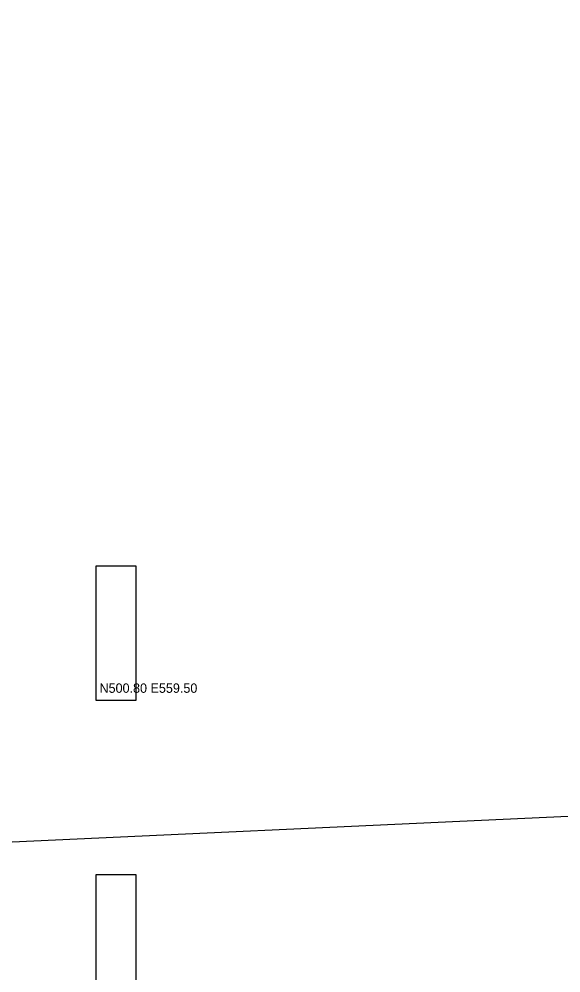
# Model space of a CAD drawing. Extents: x -317 to 1380, y 127 to 1270.
# Drawn here: x 558.93 to 562.96, y 498.77 to 505.87 of the extents above; entities that cross this region are included whole.
import ezdxf

# ---------------------------------------------------------------- set-up
doc = ezdxf.new("R2010")
doc.units = 0
for name, color, linetype in [('Ditch witch trench', 7, 'Continuous'), ('Marsh_1786Plat', 7, 'Continuous'), ('QdBdv2', 7, 'Continuous'), ('QuadratBoundariesfromArcMap', 7, 'Continuous'), ('QuadratIDs', 7, 'Continuous'), ('Quadrats', 7, 'Continuous')]:
    doc.layers.add(name, color=color, linetype=linetype)

# ---------------------------------------------------------------- blocks, each defined once
blk = doc.blocks.new('POINT_DISPLAY')
blk.add_line((0, 0), (0, 0))

msp = doc.modelspace()

# ---------------------------------------------------------------- linework, layer by layer
at = {"layer": 'Ditch witch trench'}
msp.add_lwpolyline([(500.011, 520.6837), (503.2101, 520.6837), (525.0524, 522.2312), (553.4415, 499.4962), (553.4415, 499.4962), (582.4852, 500.8353), (605.1944, 501.8823)], dxfattribs=at)
at = {"layer": 'Marsh_1786Plat'}
msp.add_spline([(-316.9314, 507.7742), (56.2721, 504.0973), (59.949, 520.6433), (94.8794, 564.7658), (161.0632, 612.5653), (199.6705, 649.3341), (225.4087, 669.557), (256.6622, 761.479), (311.8154, 766.9943), (350.4227, 798.2478), (376.4367, 805.1293), (393.7454, 807.3483), (415.4924, 859.2747), (454.5481, 861.0499), (464.312, 831.7581), (472.3006, 810.455), (508.6935, 808.6798), (554.8502, 805.1293), (589.4677, 805.1293), (615.209, 829.0953), (655.1523, 867.2633), (664.9162, 857.4994), (680.0059, 827.32), (687.9946, 818.4437), (733.2637, 810.455), (766.9936, 824.6571), (779.4204, 829.9829), (790.9596, 798.9159), (798.0606, 782.9385), (828.24, 767.8488), (850.4308, 766.9612), (884.1607, 763.4107), (922.3288, 769.6241), (917.8906, 732.3436), (925.8793, 693.288)], degree=3, dxfattribs=at)
at = {"layer": 'Quadrats'}
for points in [[(559.8, 501.8), (559.5, 501.8), (559.5, 500.8), (559.8, 500.8)], [(559.8, 499.5), (559.5, 499.5), (559.5, 498.5), (559.8, 498.5)]]:
    msp.add_lwpolyline(points, close=True, dxfattribs=at)

# ---------------------------------------------------------------- block references
at = {"layer": 'QdBdv2'}
for p in [(559.5, 501.8), (559.5, 501.8), (559.5, 501.8), (559.5, 501.8), (559.5, 501.8), (559.8, 501.8), (559.8, 501.8), (559.8, 501.8), (559.8, 501.8), (559.8, 501.8), (559.5, 500.8), (559.5, 500.8), (559.5, 500.8), (559.5, 500.8), (559.5, 500.8), (559.8, 500.8), (559.8, 500.8), (559.8, 500.8), (559.8, 500.8), (559.8, 500.8), (559.5, 499.5), (559.5, 499.5), (559.5, 499.5), (559.5, 499.5), (559.5, 499.5), (559.8, 499.5), (559.8, 499.5), (559.8, 499.5), (559.8, 499.5), (559.8, 499.5)]:
    msp.add_blockref('POINT_DISPLAY', p, dxfattribs=at)
at = {"layer": 'QuadratBoundariesfromArcMap'}
for p in [(559.5, 501.8), (559.5, 501.8), (559.5, 501.8), (559.5, 501.8), (559.5, 501.8), (559.8, 501.8), (559.8, 501.8), (559.8, 501.8), (559.8, 501.8), (559.8, 501.8), (559.5, 500.8), (559.5, 500.8), (559.5, 500.8), (559.5, 500.8), (559.5, 500.8), (559.8, 500.8), (559.8, 500.8), (559.8, 500.8), (559.8, 500.8), (559.8, 500.8), (559.5, 499.5), (559.5, 499.5), (559.5, 499.5), (559.5, 499.5), (559.5, 499.5), (559.8, 499.5), (559.8, 499.5), (559.8, 499.5), (559.8, 499.5), (559.8, 499.5)]:
    msp.add_blockref('POINT_DISPLAY', p, dxfattribs=at)

# ---------------------------------------------------------------- texts
at = {"layer": 'QuadratIDs'}
msp.add_text('N500.80 E559.50', height=0.07, dxfattribs=at).set_placement((559.5268, 500.8559))

doc.saveas('drawing.dxf')
